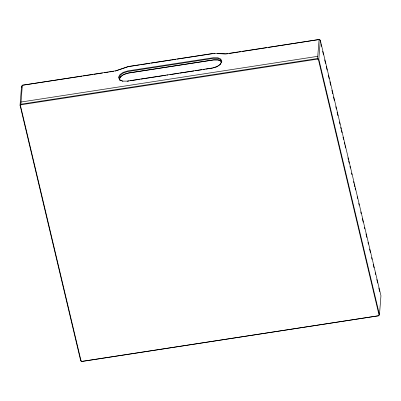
<?xml version="1.0" encoding="UTF-8"?>
<svg xmlns="http://www.w3.org/2000/svg" width="401" height="401" viewBox="0 0 401 401"><rect width="100%" height="100%" fill="white"/><g stroke="black" fill="none" stroke-linecap="round" stroke-linejoin="round"><path stroke-width="0.6" d="M80.776 359.677L80.691 360.775L81.894 361.481L378.659 315.762L379.456 314.75L380.95 295.763L320.309 40.225L319.106 39.519L225.663 53.869L213.593 53.378L128.235 66.526L115.789 70.797L22.341 85.238L21.544 86.25L20.05 105.237L80.691 360.775L81.959 361.356L378.659 315.762M378.399 315.692L379.01 314.91L318.434 59.654L317.507 59.112L319.106 39.519L268.199 47.478M119.333 78.892L120.48 76.812L123.628 74.591L128.41 73.102L213.773 59.949L218.44 59.985L221.312 61.278M81.032 360.815L20.461 105.558L21.073 104.776L317.507 59.112M318.434 59.654L318.815 59.213L320.309 40.225L318.845 39.634M379.01 314.91L379.456 314.75L318.815 59.213L317.612 58.506L20.847 104.22L20.05 105.237L20.461 105.558M115.343 71.047L128.34 66.641L139.473 64.927M213.096 67.929L216.911 66.766L220.109 64.551L221.472 61.914L220.5 59.639L217.573 58.366L213.317 58.361L127.954 71.513L123.598 72.842L120.395 75.057L119.037 77.694L120.009 79.969L122.937 81.243M140.711 64.736L149.989 63.308M151.227 63.117L171.021 60.07M171.638 59.975L175.969 59.308M177.207 59.117L212.465 53.684M104.26 72.756L108.4 72.12M109.558 71.939L113.608 71.318M226.314 53.955L228.049 53.689M229.207 53.508L238.58 52.065M239.171 51.975L241.026 51.689M242.259 51.498L266.966 47.669M127.192 81.248L129.047 80.962M130.285 80.771L139.563 79.343M140.796 79.152L165.543 75.338M166.776 75.147L168.014 74.957M169.869 74.671L178.53 73.338M179.768 73.147L193.994 70.957M195.232 70.766L202.034 69.719M203.272 69.528L204.51 69.333M205.748 69.142L212.55 68.095M21.017 102.029L317.782 56.315M82.095 76.155L22.341 85.238L20.847 104.22L21.073 104.776M83.333 75.964L92.601 74.546M93.834 74.355L102.486 73.032M21.99 86.26L21.544 86.25L21.834 87.468M213.703 53.493L214.901 53.539M217.307 53.624L225.713 53.934M221.578 62.817L220.846 61.107L217.923 59.834L213.668 59.829L128.305 72.982L123.944 74.31L120.746 76.526L119.388 79.162L119.874 80.3M321.056 44.601L321.492 46.426M322.645 51.293L323.512 54.947M324.67 59.814L325.532 63.463M326.254 66.506L327.121 70.155M328.279 75.022L329.146 78.671M329.868 81.714L330.73 85.368M331.888 90.235L332.755 93.884M333.477 96.927L334.339 100.576M335.787 106.661L336.364 109.097M337.086 112.135L337.953 115.789M339.396 121.874L339.973 124.305M340.695 127.348L341.126 129.172M341.416 130.39L341.993 132.821M343.005 137.082L343.582 139.518M344.304 142.555L344.735 144.385M345.025 145.598L345.602 148.034M347.913 157.768L348.344 159.593M348.634 160.811L349.211 163.242M349.933 166.285L350.369 168.109M351.522 172.981L351.958 174.806M353.542 181.498L353.978 183.322M354.263 184.54L354.845 186.971M355.131 188.189L355.567 190.014M357.156 196.706L357.587 198.53M358.74 203.402L359.176 205.227M360.765 211.918L361.196 213.743M362.354 218.61L363.216 222.259M364.374 227.126L364.805 228.956M365.963 233.823L366.825 237.472M367.983 242.339L368.414 244.164M369.572 249.031L370.439 252.68M371.592 257.547L372.023 259.377M373.181 264.244L374.048 267.893M375.201 272.76L375.637 274.585M376.79 279.452L377.657 283.101M378.81 287.968L379.677 291.622M221.843 61.288L220.329 64.32L217.106 66.546L212.445 67.975L127.082 81.127L122.536 81.117L119.588 79.839L118.521 77.208L119.954 74.606L123.102 72.386L127.889 70.897L213.252 57.744L217.913 57.779L220.786 59.072L221.843 61.288"/></g></svg>
